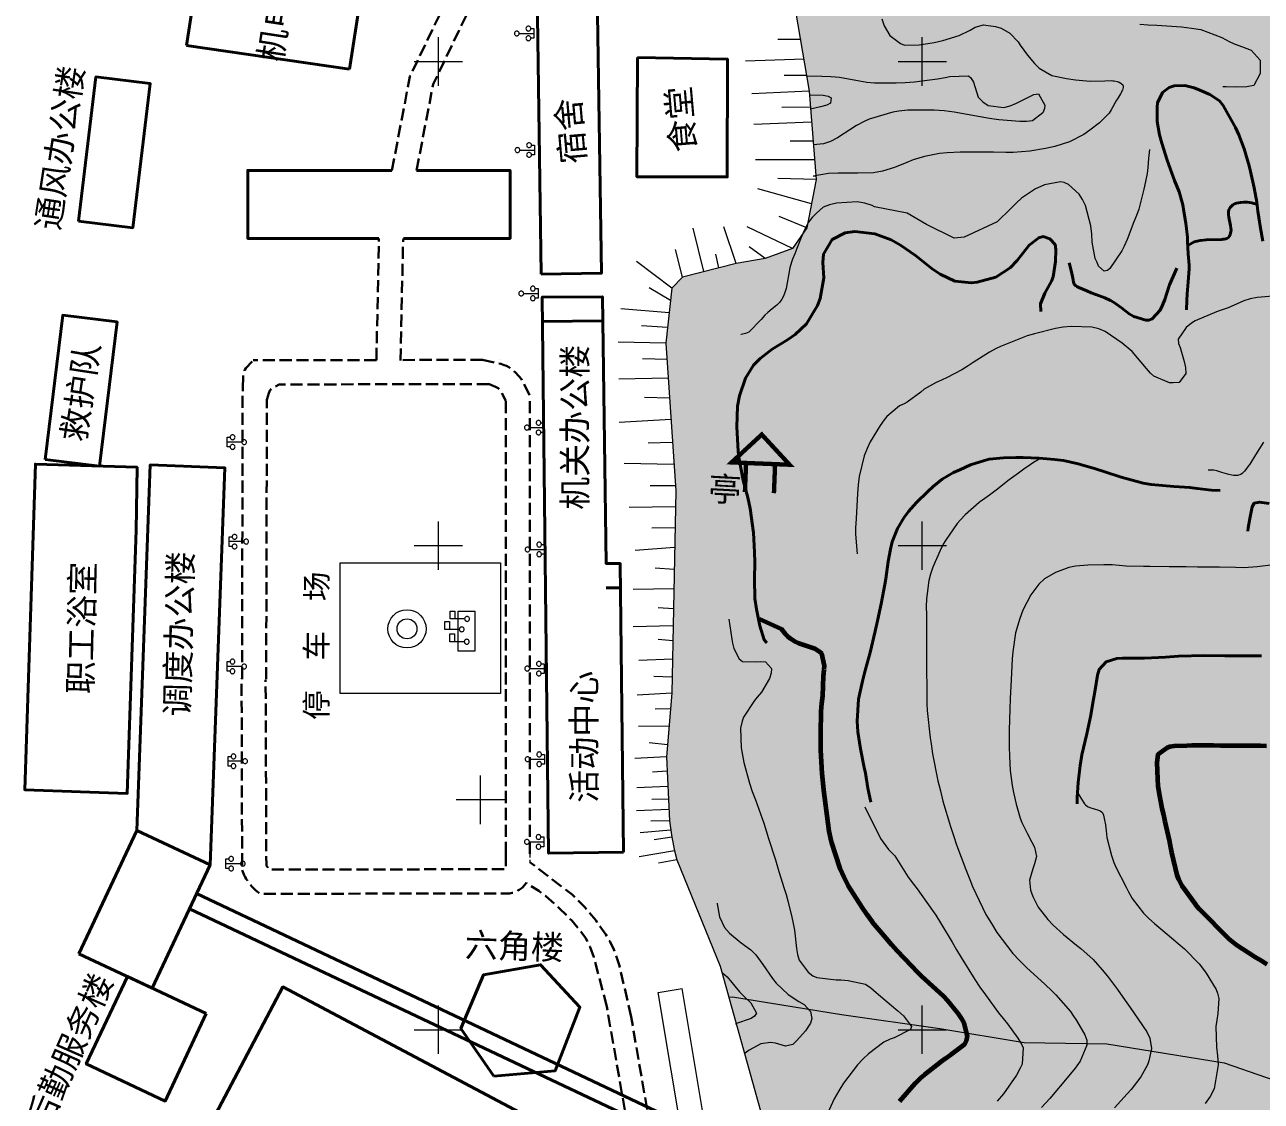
# Model space of a CAD drawing. Header units: inches. Extents: x 38461960 to 38462875, y 4135560 to 4136840.
# Drawn here: x 38462314.5 to 38462570.1, y 4136185.2 to 4136407.6 of the extents above; entities that cross this region are included whole.
import ezdxf
from ezdxf.enums import TextEntityAlignment as Align

# ---------------------------------------------------------------- set-up
doc = ezdxf.new("R2010")
doc.units = ezdxf.units.IN
doc.header["$MEASUREMENT"] = 0
doc.linetypes.add('内部道路', pattern=[0.002, 0.00075, -0.0005, 0.00075])
doc.linetypes.add('建筑中的公路', pattern=[0.006, 0.0025, -0.001, 0.0025])
doc.layers.get('0').update_dxf_attribs({"lineweight": 0})
for name, color, linetype, lineweight, true_color in [('DLDW', 11, 'Continuous', 0, 0xff7f7f), ('DLSS', 4, 'Continuous', 0, 0x00ffff), ('地面等高线', 3, 'Continuous', 0, 0x00ff00)]:
    doc.layers.add(name, color=color, linetype=linetype, lineweight=lineweight, true_color=true_color)
for name, color, linetype, lineweight in [('TK', 7, 'Continuous', 0), ('修改地物', 7, 'Continuous', 30), ('标注', 7, 'Continuous', 0), ('经纬网', 7, 'Continuous', 0)]:
    doc.layers.add(name, color=color, linetype=linetype, lineweight=lineweight)
doc.styles.add('仿宋', font='')
doc.styles.add('宋体', font='')
doc.styles.get('仿宋').set_extended_font_data('仿宋')
doc.styles.get('宋体').set_extended_font_data('宋体')

# ---------------------------------------------------------------- blocks, each defined once
blk = doc.blocks.new('gc097')
at = {"color": 11, "true_color": 0xff7f7f}
for points in [[(-0.5, 2.4), (-0.52, 2.53), (-0.57, 2.65), (-0.65, 2.75), (-0.75, 2.83), (-0.87, 2.88), (-1, 2.9), (-1.13, 2.88), (-1.25, 2.83), (-1.35, 2.75), (-1.43, 2.65), (-1.48, 2.53), (-1.5, 2.4), (-1.48, 2.27), (-1.43, 2.15), (-1.35, 2.05), (-1.25, 1.97), (-1.13, 1.92), (-1, 1.9), (-0.87, 1.92), (-0.75, 1.97), (-0.65, 2.05), (-0.57, 2.15), (-0.52, 2.27), (-0.5, 2.4)], [(-1, 2.9), (-1, 3.5)], [(-1, 3.5), (1, 3.5)], [(0, 0.5), (0, 3.5)], [(1.5, 2.4), (1.48, 2.53), (1.43, 2.65), (1.35, 2.75), (1.25, 2.83), (1.13, 2.88), (1, 2.9), (0.87, 2.88), (0.75, 2.83), (0.65, 2.75), (0.57, 2.65), (0.52, 2.53), (0.5, 2.4), (0.52, 2.27), (0.57, 2.15), (0.65, 2.05), (0.75, 1.97), (0.87, 1.92), (1, 1.9), (1.13, 1.92), (1.25, 1.97), (1.35, 2.05), (1.43, 2.15), (1.48, 2.27), (1.5, 2.4)], [(1, 3.5), (1, 2.9)], [(0.5, 0), (0.48, 0.13), (0.43, 0.25), (0.35, 0.35), (0.25, 0.43), (0.13, 0.48), (0, 0.5), (-0.13, 0.48), (-0.25, 0.43), (-0.35, 0.35), (-0.43, 0.25), (-0.48, 0.13), (-0.5, 0), (-0.48, -0.13), (-0.43, -0.25), (-0.35, -0.35), (-0.25, -0.43), (-0.13, -0.48), (0, -0.5), (0.13, -0.48), (0.25, -0.43), (0.35, -0.35), (0.43, -0.25), (0.48, -0.13), (0.5, 0)]]:
    blk.add_lwpolyline(points, dxfattribs=at)
blk = doc.blocks.new('gc098')
at = {"color": 11, "true_color": 0xff7f7f}
for points in [[(0, 0.5), (0, 3.5)], [(0, 3.5), (1.6, 3.5)], [(1.6, 3.5), (1.6, 2.5)], [(0.5, 0), (0.48, 0.13), (0.43, 0.25), (0.35, 0.35), (0.25, 0.43), (0.13, 0.48), (0, 0.5), (-0.13, 0.48), (-0.25, 0.43), (-0.35, 0.35), (-0.43, 0.25), (-0.48, 0.13), (-0.5, 0), (-0.48, -0.13), (-0.43, -0.25), (-0.35, -0.35), (-0.25, -0.43), (-0.13, -0.48), (0, -0.5), (0.13, -0.48), (0.25, -0.43), (0.35, -0.35), (0.43, -0.25), (0.48, -0.13), (0.5, 0)], [(1.6, 2.5), (0, 2.5)]]:
    blk.add_lwpolyline(points, dxfattribs=at)
blk = doc.blocks.new('亭')
at = {"color": 0, "const_width": 0.9}
for points in [[(0, 6), (-6, 0), (6, 0), (0, 6)], [(-3, 0), (-3, -6)], [(3, 0), (3, -6)]]:
    blk.add_lwpolyline(points, dxfattribs=at)

msp = doc.modelspace()

# ---------------------------------------------------------------- hatches: boundary and pattern name
at = {"lineweight": 120, "true_color": 0x00ff00}
h = msp.add_hatch(dxfattribs=at)
h.set_pattern_fill('巨砾', color=3, scale=8333.333333, style=0, pattern_type=2)
h.set_pattern_definition([(97.35238, (38462017.5, 4135612.5), (-150, 1150), [1.3024, -1561.5476]), (112.47943, (38462017.3333, 4135613.7917), (350, -850), [1.3077, -1567.9278]), (127.74681, (38462016.8333, 4135615), (850, -1100), [1.3068, -1958.92276]), (142.25319, (38462016.0333, 4135616.0333), (-1100, 850), [1.3068, -1958.92276]), (157.52057, (38462015, 4135616.8333), (-850, 350), [1.3077, -1567.9278]), (172.64762, (38462013.7917, 4135617.3333), (1150, -150), [1.3024, -1561.5476]), (187.35238, (38462012.5, 4135617.5), (-1150, -150), [1.3024, -1561.5476]), (202.47943, (38462011.2083, 4135617.3333), (850, 350), [1.3077, -1567.9278]), (217.74681, (38462010, 4135616.8333), (1100, 850), [1.3068, -1958.92276]), (232.25319, (38462008.9667, 4135616.0333), (-850, -1100), [1.3068, -1958.92276]), (247.52057, (38462008.1667, 4135615), (-350, -850), [1.3077, -1567.9278]), (262.64762, (38462007.6667, 4135613.7917), (150, 1150), [1.3024, -1561.5476]), (277.35238, (38462007.5, 4135612.5), (150, -1150), [1.3024, -1561.5476]), (292.47943, (38462007.6667, 4135611.2083), (-350, 850), [1.3077, -1567.9278]), (307.74681, (38462008.1667, 4135610), (-850, 1100), [1.3068, -1958.92276]), (322.25319, (38462008.9667, 4135608.9667), (1100, -850), [1.3068, -1958.92276]), (337.52057, (38462010, 4135608.1667), (850, -350), [1.3077, -1567.9278]), (352.64762, (38462011.2083, 4135607.6667), (-1150, 150), [1.3024, -1561.5476]), (7.35238, (38462012.5, 4135607.5), (1150, 150), [1.3024, -1561.5476]), (22.47943, (38462013.7917, 4135607.6667), (-850, -350), [1.3077, -1567.9278]), (37.74681, (38462015, 4135608.1667), (-1100, -850), [1.3068, -1958.92276]), (52.25319, (38462016.0333, 4135608.9667), (850, 1100), [1.3068, -1958.92276]), (67.52057, (38462016.8333, 4135610), (350, 850), [1.3077, -1567.9278]), (82.64762, (38462017.3333, 4135611.2083), (-150, -1150), [1.3024, -1561.5476]), (97.35238, (38461992.5, 4135587.5), (-150, 1150), [1.3024, -1561.5476]), (112.47943, (38461992.3333, 4135588.7917), (350, -850), [1.3077, -1567.9278]), (127.74681, (38461991.8333, 4135590), (850, -1100), [1.3068, -1958.92276]), (142.25319, (38461991.0333, 4135591.0333), (-1100, 850), [1.3068, -1958.92276]), (157.52057, (38461990, 4135591.8333), (-850, 350), [1.3077, -1567.9278]), (172.64762, (38461988.7917, 4135592.3333), (1150, -150), [1.3024, -1561.5476]), (187.35238, (38461987.5, 4135592.5), (-1150, -150), [1.3024, -1561.5476]), (202.47943, (38461986.2083, 4135592.3333), (850, 350), [1.3077, -1567.9278]), (217.74681, (38461985, 4135591.8333), (1100, 850), [1.3068, -1958.92276]), (232.25319, (38461983.9667, 4135591.0333), (-850, -1100), [1.3068, -1958.92276]), (247.52057, (38461983.1667, 4135590), (-350, -850), [1.3077, -1567.9278]), (262.64762, (38461982.6667, 4135588.7917), (150, 1150), [1.3024, -1561.5476]), (277.35238, (38461982.5, 4135587.5), (150, -1150), [1.3024, -1561.5476]), (292.47943, (38461982.6667, 4135586.2083), (-350, 850), [1.3077, -1567.9278]), (307.74681, (38461983.1667, 4135585), (-850, 1100), [1.3068, -1958.92276]), (322.25319, (38461983.9667, 4135583.9667), (1100, -850), [1.3068, -1958.92276]), (337.52057, (38461985, 4135583.1667), (850, -350), [1.3077, -1567.9278]), (352.64762, (38461986.2083, 4135582.6667), (-1150, 150), [1.3024, -1561.5476]), (7.35238, (38461987.5, 4135582.5), (1150, 150), [1.3024, -1561.5476]), (22.47943, (38461988.7917, 4135582.6667), (-850, -350), [1.3077, -1567.9278]), (37.74681, (38461990, 4135583.1667), (-1100, -850), [1.3068, -1958.92276]), (52.25319, (38461991.0333, 4135583.9667), (850, 1100), [1.3068, -1958.92276]), (67.52057, (38461991.8333, 4135585), (350, 850), [1.3077, -1567.9278]), (82.64762, (38461992.3333, 4135586.2083), (-150, -1150), [1.3024, -1561.5476])])
h.paths.add_polyline_path([(38462660, 4135600), (38462660, 4135675), (38462800, 4135675), (38462800, 4136800), (38462000, 4136800), (38462000, 4135600)], flags=17)
h.paths.add_polyline_path([(38462396.93, 4136644.89), (38462451.42, 4136622.46), (38462487.74, 4136600.87), (38462505.33, 4136589.81), (38462503.48, 4136560.97), (38462492.45, 4136536.45), (38462489.06, 4136523.08), (38462478.39, 4136495.53), (38462468.47, 4136462.35), (38462468.2, 4136443.1), (38462476.65, 4136393.87), (38462478.05, 4136375.59), (38462476.15, 4136365.62), (38462473.19, 4136361.37), (38462467.55, 4136359.33), (38462461.56, 4136358.29), (38462450.42, 4136355.44), (38462448.26, 4136353.21), (38462447, 4136341.8), (38462449.04, 4136311.33), (38462448.21, 4136269.54), (38462447.17, 4136256.39), (38462447.75, 4136243.19), (38462448.23, 4136239.77), (38462448.78, 4136236.96), (38462449.26, 4136235.12), (38462458.24, 4136213.14), (38462472.79, 4136161.02), (38462480.46, 4136112.33), (38462477.29, 4135986.92), (38462472.12, 4135891.12), (38462475.29, 4135864.27), (38462478.87, 4135842.7), (38462473.98, 4135822.18), (38462401.35, 4135733.71), (38462325.15, 4135660.69), (38462251.07, 4135600.02), (38462101.17, 4135603.82), (38462175.51, 4135691.05), (38462233.46, 4135765.13), (38462243.78, 4135793.44), (38462248.27, 4135805.88), (38462259.92, 4135837.63), (38462296.44, 4135908.69), (38462304.1, 4135930.5), (38462264.94, 4135961.98), (38462265.47, 4136026.01), (38462271.71, 4136058.7), (38462279.64, 4136078.81), (38462310.86, 4136106.33), (38462297.49, 4136133.43), (38462238.64, 4136182.82), (38462195.33, 4136180.71), (38462177.89, 4136193.49), (38462167.97, 4136218.63), (38462184.49, 4136241.46), (38462199.06, 4136246.01), (38462221.42, 4136258.45), (38462242.06, 4136288.87), (38462219.3, 4136310.84), (38462202.63, 4136311.63), (38462180.14, 4136325.12), (38462175.38, 4136354.76), (38462180.14, 4136398.68), (38462188.75, 4136421.38), (38462204.47, 4136444.93), (38462208.06, 4136473.11), (38462197.85, 4136513.99), (38462193.09, 4136530.92), (38462193.9, 4136584.41), (38462197.08, 4136626.22), (38462223.54, 4136719.35), (38462246.29, 4136716.18), (38462287.94, 4136693.24), (38462313.34, 4136680.54), (38462352.5, 4136663.87), (38462375.49, 4136651.58)], flags=0)

# ---------------------------------------------------------------- linework, layer by layer
at = {"color": 1, "true_color": 0xff0000}
for p, q in [((38462474.86, 4136404.54), (38462470.12, 4136404.54)), ((38462475.59, 4136400.5), (38462463.44, 4136400.05)), ((38462476.17, 4136397.08), (38462471.43, 4136397.08)), ((38462476.65, 4136393.87), (38462464.77, 4136393.32)), ((38462476.9, 4136390.57), (38462470.96, 4136390.47)), ((38462477.14, 4136387.48), (38462465.17, 4136386.97)), ((38462477.44, 4136383.53), (38462472.69, 4136383.53)), ((38462477.73, 4136379.68), (38462465.51, 4136379.67)), ((38462478.05, 4136375.59), (38462470.13, 4136375.86)), ((38462477.1, 4136370.6), (38462466.04, 4136373.68)), ((38462476.15, 4136365.62), (38462470.46, 4136367.99)), ((38462454.88, 4136356.59), (38462452.63, 4136365.54)), ((38462461.56, 4136358.29), (38462459.01, 4136365.87)), ((38462473.19, 4136361.37), (38462463.78, 4136365.87)), ((38462467.55, 4136359.33), (38462464.24, 4136361.7)), ((38462450.42, 4136355.44), (38462449.03, 4136361.17)), ((38462457.98, 4136357.38), (38462457.37, 4136360.2)), ((38462448.26, 4136353.21), (38462440.96, 4136358.66)), ((38462447.97, 4136350.61), (38462443.57, 4136353.22)), ((38462447.7, 4136348.11), (38462437.68, 4136348.93)), ((38462447.36, 4136345.03), (38462441.97, 4136345.38)), ((38462447, 4136341.8), (38462437.12, 4136341.99)), ((38462447.27, 4136338.41), (38462442.15, 4136338.55)), ((38462447.49, 4136334.57), (38462437.31, 4136334.4)), ((38462447.76, 4136330.46), (38462442.62, 4136330.58)), ((38462448.06, 4136326.06), (38462437.37, 4136325.46)), ((38462448.38, 4136321.28), (38462443.38, 4136321.16)), ((38462448.68, 4136316.77), (38462438.36, 4136316.99)), ((38462448.98, 4136312.33), (38462443.77, 4136312.36)), ((38462448.98, 4136308.02), (38462439.41, 4136307.85)), ((38462448.89, 4136303.71), (38462444.09, 4136303.62)), ((38462448.81, 4136299.64), (38462440.7, 4136298.99)), ((38462448.72, 4136295.08), (38462444.83, 4136295.33)), ((38462448.64, 4136291.07), (38462440.23, 4136290.92)), ((38462448.56, 4136286.92), (38462445.43, 4136287.12)), ((38462448.48, 4136283.41), (38462440.28, 4136283.25)), ((38462448.45, 4136280.37), (38462445.45, 4136280.61)), ((38462448.35, 4136276.57), (38462441.41, 4136276.28)), ((38462448.27, 4136272.81), (38462444.5, 4136272.97)), ((38462448.21, 4136269.54), (38462441.07, 4136269.09)), ((38462447.95, 4136266.3), (38462444.81, 4136266.2)), ((38462447.67, 4136262.69), (38462441.38, 4136262.61)), ((38462447.36, 4136258.89), (38462443.58, 4136259.27)), ((38462447.17, 4136256.39), (38462440.63, 4136256)), ((38462447.3, 4136253.43), (38462444.26, 4136253.23)), ((38462447.44, 4136250.23), (38462440.99, 4136249.95)), ((38462447.55, 4136247.61), (38462444.11, 4136247.54)), ((38462447.64, 4136245.51), (38462440.96, 4136245.2)), ((38462447.75, 4136243.19), (38462443.93, 4136243.1)), ((38462448, 4136241.2), (38462441.68, 4136240.65)), ((38462448.23, 4136239.77), (38462444.59, 4136239.2)), ((38462448.78, 4136236.96), (38462441.49, 4136235.69)), ((38462449.26, 4136235.12), (38462445.52, 4136234.44))]:
    msp.add_line(p, q, dxfattribs=at)
at = {"color": 7, "linetype": '建筑中的公路', "lineweight": 30, "ltscale": 1000}
for p, q in [((38462418.92, 4136236.33, 1320.41), (38462418.92, 4136330.83, 113.87)), ((38462413.92, 4136236.33, 1320.41), (38462413.92, 4136329.92, 125.5))]:
    msp.add_line(p, q, dxfattribs=at)
at = {"color": 3, "linetype": 'Continuous', "true_color": 0x00ff00}
msp.add_line((38462445.45, 4136207.71), (38462450.38, 4136208.53), dxfattribs=at)
at = {"color": 7, "linetype": '建筑中的公路', "lineweight": 30, "ltscale": 1000, "flags": 128}
for points in [[(38462395.49, 4136377.49), (38462398.91, 4136395.32), (38462419.3, 4136437.66), (38462432.75, 4136467.8), (38462442.37, 4136509.47), (38462456.46, 4136562.72), (38462482.29, 4136607.15), (38462533.97, 4136661.99), (38462566.73, 4136706.76), (38462568.31, 4136725.14), (38462522.46, 4136800)], [(38462390.4, 4136377.49), (38462394.12, 4136396.9), (38462414.76, 4136439.77), (38462427.99, 4136469.4), (38462432.75, 4136490.04)], [(38462387.18, 4136338.33), (38462387.71, 4136363.47)], [(38462392.18, 4136338.22), (38462392.7, 4136362.94), (38462392.8, 4136363.47)], [(38462359.55, 4136332.66), (38462359.62, 4136334.81), (38462359.7, 4136335.43), (38462359.76, 4136335.73), (38462359.82, 4136335.92), (38462359.86, 4136336.02), (38462359.93, 4136336.17), (38462360.02, 4136336.33), (38462360.23, 4136336.62), (38462361.69, 4136338.28)], [(38462409.1, 4136338.37), (38462412.87, 4136337.54), (38462413.62, 4136337.3), (38462414.06, 4136337.11), (38462414.53, 4136336.84), (38462415.21, 4136336.36), (38462415.84, 4136335.82), (38462416.62, 4136335.02), (38462417.14, 4136334.36), (38462417.3, 4136334.14), (38462417.75, 4136333.33), (38462418.92, 4136330.83)], [(38462410.32, 4136333.41), (38462411.81, 4136332.81), (38462412.06, 4136332.68), (38462412.24, 4136332.57), (38462412.35, 4136332.49), (38462412.41, 4136332.45), (38462412.47, 4136332.39), (38462412.59, 4136332.26), (38462412.76, 4136332.05), (38462413.05, 4136331.59), (38462413.92, 4136329.92)], [(38462359.41, 4136272.43), (38462359.55, 4136332.66)], [(38462364.55, 4136330.08), (38462364.96, 4136331.51), (38462365.09, 4136331.85), (38462365.18, 4136332.04), (38462365.25, 4136332.16), (38462365.29, 4136332.21), (38462365.34, 4136332.27), (38462365.38, 4136332.31), (38462365.46, 4136332.39), (38462365.61, 4136332.5), (38462365.92, 4136332.7), (38462367.06, 4136333.29)], [(38462364.41, 4136272.42), (38462364.55, 4136330.08)], [(38462439.84, 4136202.65), (38462437.42, 4136213.21), (38462436.6, 4136215.78), (38462436.27, 4136216.6), (38462435.48, 4136218.18), (38462434.57, 4136219.7), (38462432.52, 4136222.62), (38462430.21, 4136225.37), (38462427.67, 4136227.92), (38462418.93, 4136234.61)], [(38462434.79, 4136204.8), (38462432.11, 4136215.02), (38462431.37, 4136217.06), (38462430.82, 4136218.23), (38462430.37, 4136218.99), (38462429.34, 4136220.46), (38462427.59, 4136222.55), (38462424.99, 4136225.15), (38462422.2, 4136227.57), (38462420.73, 4136228.68), (38462418.17, 4136230.35)], [(38462201.33, 4135602.84), (38462335.37, 4135739.18), (38462360.32, 4135765.69), (38462383.34, 4135796.38), (38462402.04, 4135831.26), (38462412.36, 4135858.89), (38462440.45, 4135952.48), (38462449.78, 4136049.56), (38462448.75, 4136125.29), (38462434.79, 4136204.8)], [(38462417.51, 4135856.83), (38462446.36, 4135948.75), (38462455.52, 4136045.22), (38462453.67, 4136122.55), (38462439.84, 4136202.65)]]:
    msp.add_lwpolyline(points, dxfattribs=at)
at = {"color": 1, "true_color": 0xff0000, "flags": 128}
for points in [[(38462468.2, 4136443.1), (38462476.65, 4136393.87), (38462478.05, 4136375.59), (38462476.15, 4136365.62), (38462473.19, 4136361.37), (38462467.55, 4136359.33), (38462461.56, 4136358.29), (38462450.42, 4136355.44), (38462448.26, 4136353.21), (38462447, 4136341.8), (38462449.04, 4136311.33), (38462448.21, 4136269.54), (38462447.17, 4136256.39), (38462447.75, 4136243.19), (38462448.23, 4136239.77), (38462448.78, 4136236.96), (38462449.26, 4136235.12), (38462449.26, 4136235.12), (38462458.24, 4136213.14), (38462472.79, 4136161.02)], [(38462379.72, 4136296.48), (38462412.8, 4136296.48), (38462412.8, 4136269.49), (38462379.72, 4136269.49), (38462379.72, 4136296.48)], [(38462404.1, 4136278.23), (38462404.1, 4136286.43), (38462407.54, 4136286.43), (38462407.54, 4136278.23), (38462404.1, 4136278.23)]]:
    msp.add_lwpolyline(points, dxfattribs=at)
at = {"color": 7, "linetype": '建筑中的公路', "lineweight": 30, "ltscale": 1000, "elevation": 1320.41, "flags": 128}
for points in [[(38462387.18, 4136338.33), (38462361.69, 4136338.28), (38462361.69, 4136338.28)], [(38462409.12, 4136338.36), (38462392.18, 4136338.34)], [(38462410.42, 4136333.37), (38462367.05, 4136333.29)]]:
    msp.add_lwpolyline(points, dxfattribs=at)
at = {"color": 7, "linetype": '建筑中的公路', "lineweight": 30, "ltscale": 1000, "flags": 128}
for points in [[(38462418.17, 4136230.35, -0.220767), (38462414.69, 4136228.17), (38462363.21, 4136228.08, -0.165503), (38462359.44, 4136233.01), (38462359.32, 4136272.57)], [(38462413.92, 4136236.28), (38462413.95, 4136233.17), (38462365.04, 4136233.09, -0.058682), (38462364.44, 4136233.99), (38462364.29, 4136272.31)]]:
    msp.add_lwpolyline(points, format="xyb", dxfattribs=at)
at = {"color": 3, "linetype": 'Continuous', "true_color": 0x00ff00, "flags": 128}
for points in [[(38462426, 4135858.84), (38462454.99, 4135951.23), (38462465.53, 4136049.53), (38462463.96, 4136127.14), (38462450.38, 4136208.53)], [(38462421.22, 4135860.34), (38462450.08, 4135952.25), (38462460.53, 4136049.75), (38462458.97, 4136126.68), (38462445.45, 4136207.71)]]:
    msp.add_lwpolyline(points, dxfattribs=at)
at = {"color": 1, "true_color": 0xff0000}
for radius in [3.95, 2.06]:
    msp.add_circle((38462393.51, 4136282.81), radius, dxfattribs=at)
at = {"layer": 'DLSS', "linetype": '内部道路', "lineweight": 15, "ltscale": 1000, "elevation": 1320.41, "flags": 128}
for points in [[(38462412.68, 4136338.37), (38462412.68, 4136338.37)], [(38462418.92, 4136236.33), (38462418.92, 4136236.33), (38462418.93, 4136234.61)]]:
    msp.add_lwpolyline(points, dxfattribs=at)
at = {"layer": 'TK', "linetype": 'Continuous'}
for p, q in [((38462408.67, 4136242.5), (38462408.67, 4136252.5)), ((38462413.67, 4136247.5), (38462403.67, 4136247.5))]:
    msp.add_line(p, q, dxfattribs=at)
at = {"layer": '修改地物', "color": 6, "lineweight": 40, "true_color": 0xff00ff}
for p, q in [((38462337.65, 4136241.14), (38462325.72, 4136215.72)), ((38462352.8, 4136234.04), (38462340.86, 4136208.62)), ((38462340.86, 4136208.62), (38462325.72, 4136215.72))]:
    msp.add_line(p, q, dxfattribs=at)
at = {"layer": '修改地物', "color": 6, "lineweight": 40, "true_color": 0xff00ff, "flags": 128}
for points in [[(38462347.96, 4136403.27), (38462354.49, 4136445.57)], [(38462381.6, 4136398.39), (38462388.14, 4136440.69)], [(38462421.24, 4136356.09), (38462433.7, 4136356.27), (38462432.84, 4136414.33), (38462420.38, 4136414.15), (38462421.24, 4136356.09)], [(38462381.6, 4136398.39), (38462347.96, 4136403.27)], [(38462441.13, 4136400.81), (38462441.02, 4136376.2), (38462459.7, 4136376.17), (38462459.72, 4136400.5), (38462441.13, 4136400.81)], [(38462387.71, 4136363.47), (38462360.59, 4136363.47), (38462360.59, 4136377.49), (38462390.4, 4136377.49)], [(38462395.49, 4136377.49), (38462414.82, 4136377.49), (38462414.82, 4136363.47), (38462392.8, 4136363.47)], [(38462441.02, 4136376.2), (38462459.7, 4136376.17)], [(38462438.28, 4136236.72), (38462437.57, 4136296.3), (38462434.65, 4136296.34), (38462433.9, 4136351.42), (38462421.46, 4136351.35), (38462422.78, 4136236.45), (38462438.28, 4136236.72)], [(38462433.9, 4136346.4), (38462421.46, 4136346.32)], [(38462337.51, 4136303.19), (38462337.72, 4136316.19), (38462316.73, 4136316.86), (38462314.52, 4136249.59), (38462335.69, 4136248.83), (38462337.51, 4136303.19)], [(38462352.8, 4136234.04), (38462355.88, 4136316.06), (38462340.43, 4136316.68), (38462337.65, 4136241.14), (38462352.8, 4136234.04)], [(38462437.57, 4136291.27), (38462434.65, 4136291.31)], [(38462350.03, 4136228.14), (38462452.74, 4136179.56)], [(38462348.55, 4136225), (38462451.25, 4136176.42)], [(38462411.46, 4136190.4), (38462404.66, 4136200.28), (38462409.29, 4136211.34), (38462421.11, 4136213.44), (38462429.26, 4136204.64), (38462424.11, 4136191.54), (38462411.46, 4136190.4)], [(38462352.01, 4136203.39), (38462335.72, 4136211.04), (38462327.22, 4136192.94), (38462343.51, 4136185.29), (38462352.01, 4136203.39)], [(38462437.38, 4136172.03), (38462367.85, 4136208.85), (38462348.53, 4136172.34), (38462418.65, 4136135.83), (38462437.38, 4136172.03)]]:
    msp.add_lwpolyline(points, dxfattribs=at)
at = {"layer": '修改地物', "color": 6, "linetype": 'Continuous', "lineweight": 40, "true_color": 0xff00ff, "flags": 128}
for points in [[(38462325.62, 4136367.02), (38462336.83, 4136365.66), (38462340.44, 4136395.44), (38462329.23, 4136396.8), (38462325.62, 4136367.02)], [(38462318.75, 4136317.8), (38462329.96, 4136316.44), (38462333.58, 4136346.22), (38462322.36, 4136347.58), (38462318.75, 4136317.8)]]:
    msp.add_lwpolyline(points, dxfattribs=at)
at = {"layer": '地面等高线', "color": 55, "lineweight": 18, "true_color": 0xa59152, "flags": 128}
for points in [[(38462491.67, 4136408.81), (38462492.1, 4136407.39), (38462493.32, 4136405.36), (38462495.47, 4136403.73), (38462496.35, 4136403.4), (38462499.39, 4136403.42), (38462502.43, 4136403.93), (38462504.26, 4136404.33), (38462507.64, 4136405.37), (38462509.87, 4136406.45), (38462510.91, 4136407.09), (38462512.67, 4136407.56), (38462515.17, 4136407.25), (38462516.32, 4136406.91), (38462518.07, 4136405.86), (38462519.83, 4136404.07), (38462520.26, 4136403.39), (38462521.78, 4136401.33), (38462523.2, 4136399.6), (38462524.14, 4136398.62), (38462526.81, 4136397.1), (38462529.81, 4136396.45), (38462531.7, 4136396.18), (38462534.67, 4136395.9), (38462537.75, 4136396), (38462539.1, 4136396.07), (38462539.39, 4136396.03), (38462539.69, 4136396), (38462540.27, 4136395.87), (38462540.71, 4136395.7), (38462541.01, 4136395.54), (38462541.2, 4136395.4), (38462541.42, 4136395.15), (38462541.52, 4136394.87), (38462541.52, 4136394.59), (38462541.39, 4136394.1), (38462540.99, 4136393.34), (38462540.54, 4136392.61), (38462540.35, 4136392.3), (38462540.17, 4136391.98), (38462539.05, 4136389.99), (38462538.61, 4136389.31), (38462536.62, 4136387.36), (38462534.62, 4136385.81), (38462533.37, 4136384.93), (38462530.43, 4136383.41), (38462527.42, 4136382.44), (38462525.46, 4136382), (38462522.26, 4136381.5), (38462518.81, 4136381.17), (38462517.26, 4136381.17), (38462514.72, 4136381.24), (38462511.89, 4136381.28), (38462510.91, 4136381.28), (38462507.83, 4136381.26), (38462505.13, 4136381.12), (38462503.54, 4136380.96), (38462500.44, 4136380.39), (38462498.1, 4136379.65), (38462496.79, 4136379.11), (38462494.25, 4136378.1), (38462491.75, 4136377.36), (38462489.93, 4136377.03), (38462486.68, 4136376.93), (38462482.63, 4136376.94), (38462480.61, 4136376.87), (38462477.46, 4136376.31), (38462477.98, 4136376.4)], [(38462544.99, 4136407.72), (38462546.72, 4136407.58), (38462548.5, 4136407.51), (38462553.6, 4136407.16), (38462555.63, 4136406.89), (38462557.55, 4136406.58), (38462561.91, 4136404.96), (38462563.43, 4136404.14), (38462564.47, 4136403.64), (38462566.22, 4136402.99), (38462567.96, 4136402.34), (38462568.01, 4136402.32), (38462569.84, 4136400.29), (38462569.84, 4136397.5), (38462568.53, 4136395.02), (38462567.08, 4136394.74), (38462564.8, 4136394.68), (38462562.83, 4136394.79), (38462562.13, 4136394.76)], [(38462476.11, 4136397.01), (38462479.23, 4136396.97), (38462481.13, 4136396.93), (38462482.92, 4136396.79), (38462487, 4136395.97), (38462488.52, 4136395.74), (38462490.11, 4136395.56), (38462494.6, 4136395.59), (38462496.49, 4136395.66), (38462498.42, 4136395.79), (38462503.18, 4136396.39), (38462504.73, 4136396.72), (38462505.71, 4136396.92), (38462509.53, 4136397.05), (38462510.07, 4136396.65), (38462510.57, 4136395.73), (38462511.58, 4136392.63), (38462512.49, 4136391.68), (38462513.64, 4136390.9), (38462516.85, 4136390.46), (38462518.16, 4136390.82), (38462519.45, 4136391.4), (38462523.03, 4136393.15), (38462524.05, 4136393.31), (38462525.33, 4136390.98), (38462525.26, 4136390.27), (38462524.92, 4136389.36), (38462522.79, 4136387.74), (38462521.57, 4136387.58), (38462520.19, 4136387.58), (38462515.8, 4136387.96), (38462513.87, 4136388.2), (38462511.98, 4136388.54), (38462506.58, 4136389.56), (38462504.52, 4136389.83), (38462502.46, 4136389.97), (38462497.02, 4136389.95), (38462495.13, 4136389.71), (38462493.91, 4136389.55), (38462489.05, 4136388.1), (38462487.97, 4136387.6), (38462486.41, 4136386.75), (38462482.46, 4136384.26), (38462481.04, 4136383.45), (38462479.62, 4136382.98), (38462477.5, 4136382.77)], [(38462476.71, 4136393.09), (38462479.55, 4136393.01), (38462480.56, 4136392.81), (38462481.17, 4136392.47), (38462481.07, 4136391.42), (38462480.29, 4136390.99), (38462479, 4136390.62), (38462476.93, 4136390.17)], [(38462546.97, 4136381.82), (38462546.75, 4136379.96), (38462546.62, 4136378.09), (38462546.46, 4136376.85), (38462546.16, 4136375.23), (38462545.82, 4136373.61), (38462544.73, 4136369.52), (38462544.25, 4136368.21), (38462543.75, 4136366.89), (38462542.35, 4136363.24), (38462541.75, 4136361.83), (38462541.27, 4136360.91), (38462538.8, 4136357.24), (38462538.29, 4136356.83), (38462537.62, 4136356.7), (38462536.44, 4136357.75), (38462536.17, 4136358.46), (38462535.76, 4136359.3), (38462535.09, 4136362.68), (38462535.03, 4136364.3), (38462534.86, 4136366.06), (38462533.75, 4136370.25), (38462533.15, 4136371.5), (38462532.44, 4136372.58), (38462530.25, 4136374.58), (38462529.3, 4136374.98), (38462528.59, 4136375.15), (38462525.25, 4136374.55), (38462524.51, 4136374.21), (38462523.43, 4136373.68), (38462520.48, 4136371.76), (38462519.4, 4136370.71), (38462518.32, 4136369.6), (38462515.48, 4136366.89)], [(38462515.48, 4136366.89), (38462508.67, 4136363.7), (38462506.61, 4136363.49), (38462500.85, 4136366.31), (38462496.87, 4136368.64), (38462490.1, 4136370), (38462489.68, 4136370.28), (38462488.16, 4136370.76), (38462486.54, 4136371), (38462482.28, 4136370.7), (38462480.8, 4136370.4), (38462479.55, 4136369.9), (38462478.83, 4136369.27), (38462478.12, 4136368.65), (38462477.63, 4136368.2), (38462477.22, 4136367.74), (38462476.52, 4136366.81), (38462476, 4136365.93), (38462475.58, 4136365.12), (38462474.94, 4136363.65), (38462474.08, 4136361.37), (38462473.65, 4136360.24), (38462473.19, 4136359.14), (38462472.95, 4136358.55), (38462472.62, 4136357.39), (38462471.84, 4136353.11), (38462471.55, 4136352.11), (38462471.27, 4136351.41), (38462471.01, 4136350.92), (38462470.53, 4136350.24), (38462470.25, 4136349.93), (38462469.93, 4136349.65), (38462469, 4136348.91), (38462468.06, 4136348.16), (38462467.49, 4136347.62), (38462466.74, 4136346.68), (38462464.14, 4136344.08), (38462463.5, 4136343.78), (38462462.59, 4136343.61), (38462462.49, 4136343.67)], [(38462573.27, 4136351.61), (38462569.2, 4136351.28), (38462567.78, 4136350.96), (38462566.47, 4136350.57), (38462563.19, 4136349.1), (38462561.81, 4136348.6), (38462560.79, 4136348.28), (38462556.42, 4136346.46), (38462555.66, 4136345.92), (38462554.56, 4136345.05), (38462552.91, 4136342.63), (38462552.98, 4136341.76), (38462553.27, 4136340.89), (38462554.16, 4136338.05), (38462554.4, 4136336.81), (38462554.47, 4136335.58), (38462553.07, 4136333.7), (38462551.88, 4136333.6), (38462551.08, 4136333.64), (38462547.86, 4136335), (38462547.2, 4136335.59), (38462546.34, 4136336.61), (38462543.35, 4136340.12), (38462542.56, 4136340.78), (38462541.29, 4136341.84), (38462537.82, 4136344.26), (38462536.48, 4136344.81), (38462535.07, 4136345.14), (38462530.82, 4136345.28), (38462529.15, 4136345.15), (38462527.51, 4136344.87), (38462523.22, 4136343.77), (38462521.66, 4136343.31), (38462520.68, 4136342.91), (38462516.2, 4136341.16), (38462515.25, 4136340.7), (38462513.9, 4136339.98), (38462510.51, 4136337.82), (38462509.31, 4136337.03), (38462508.18, 4136336.31), (38462505.12, 4136334.7), (38462503.95, 4136334.2), (38462502.86, 4136333.7), (38462500.38, 4136332.33), (38462499.69, 4136331.72), (38462496.85, 4136329.63), (38462496.26, 4136329.31), (38462495.31, 4136328.84), (38462492.65, 4136326.65), (38462492.14, 4136325.96), (38462491.3, 4136324.8), (38462489.24, 4136321.44), (38462488.58, 4136320.03), (38462488.02, 4136318.54), (38462486.98, 4136314.27), (38462486.75, 4136312.53), (38462486.59, 4136310.78), (38462486.34, 4136305.63), (38462486.22, 4136303.63), (38462486.21, 4136302.36), (38462486.56, 4136298.31)], [(38462570.51, 4136321.34), (38462569.67, 4136320.04), (38462568.84, 4136318.73), (38462567.69, 4136316.86), (38462567.39, 4136316.4), (38462566.9, 4136315.73), (38462566.62, 4136315.4), (38462566.32, 4136315.08), (38462566.09, 4136314.87), (38462565.85, 4136314.72), (38462565.62, 4136314.61), (38462565.39, 4136314.54), (38462565.16, 4136314.5), (38462564.72, 4136314.47), (38462564.33, 4136314.49), (38462563.97, 4136314.54), (38462563.33, 4136314.68), (38462562.39, 4136314.96), (38462561.94, 4136315.1), (38462561.5, 4136315.24), (38462560.87, 4136315.42), (38462560.24, 4136315.6), (38462559.1, 4136315.61)], [(38462524.33, 4136317.93), (38462523.83, 4136317.64), (38462523.02, 4136317.14), (38462522.29, 4136316.67), (38462520.97, 4136315.78), (38462519.86, 4136314.99), (38462517.99, 4136313.59), (38462515.25, 4136311.49), (38462513.87, 4136310.45), (38462512.43, 4136309.41), (38462512.1, 4136309.18), (38462511.76, 4136308.94), (38462508.87, 4136306.38), (38462507.89, 4136305.3), (38462507.23, 4136304.58), (38462504.77, 4136301.07), (38462504.3, 4136300.28), (38462503.71, 4136299.01), (38462502.2, 4136295.53), (38462501.71, 4136294.12), (38462501.38, 4136292.82), (38462500.85, 4136289.04), (38462500.84, 4136287.45), (38462500.86, 4136285.74), (38462500.86, 4136280.29), (38462500.85, 4136277.97), (38462500.87, 4136275.61), (38462500.94, 4136269.4), (38462500.96, 4136267.3), (38462501.02, 4136265.95), (38462501.64, 4136260.32), (38462501.81, 4136259.05), (38462502.13, 4136256.98), (38462503.22, 4136251.45), (38462503.75, 4136249.34)], [(38462572.57, 4136296.06), (38462569.19, 4136295.61), (38462566.43, 4136295.44), (38462564.73, 4136295.49), (38462561.46, 4136295.55), (38462556.89, 4136295.58), (38462554.56, 4136295.59), (38462551, 4136295.61), (38462547.01, 4136295.68), (38462545.74, 4136295.69), (38462542.11, 4136295.78), (38462539.24, 4136296.02), (38462537.54, 4136296.06), (38462534.23, 4136295.94), (38462531.69, 4136295.74), (38462530.27, 4136295.49), (38462527.51, 4136294.46), (38462525.28, 4136293.13), (38462524.11, 4136292.05), (38462522.47, 4136289.81), (38462520.81, 4136286.66), (38462520.18, 4136284.96), (38462519.26, 4136281.99), (38462518.69, 4136278.03), (38462518.61, 4136276.65), (38462518.39, 4136272.3), (38462518.15, 4136268.45), (38462518.1, 4136266.2), (38462517.96, 4136261.88), (38462517.98, 4136258.47), (38462518.04, 4136256.51), (38462518.16, 4136253.56), (38462518.55, 4136250.48), (38462518.83, 4136248.99), (38462519.39, 4136246.59), (38462520.24, 4136243.71), (38462520.6, 4136242.84), (38462521.75, 4136240.47), (38462522.68, 4136238.72), (38462523.18, 4136237.74), (38462523.61, 4136235.81), (38462523.23, 4136234.25), (38462522.83, 4136233.24), (38462522.16, 4136230.92), (38462522.4, 4136228.81), (38462522.83, 4136227.5), (38462523.94, 4136225.32), (38462525.92, 4136222.8), (38462527.07, 4136221.59), (38462529.2, 4136219.69), (38462531.91, 4136217.5), (38462532.78, 4136216.76), (38462535.3, 4136214.5), (38462537.21, 4136212.41), (38462538.3, 4136211.06), (38462540.35, 4136208.33), (38462541.97, 4136206.03), (38462542.94, 4136204.61), (38462544.59, 4136202.2), (38462546.43, 4136199.58), (38462547.04, 4136198.3), (38462547.35, 4136196.16), (38462546.86, 4136193.58), (38462546.56, 4136192.75), (38462545.2, 4136190.29), (38462543.15, 4136187.69), (38462542.35, 4136186.79), (38462539.75, 4136183.9)], [(38462460.04, 4136284.79), (38462460.66, 4136280.66), (38462460.8, 4136279.85), (38462461.06, 4136278.77), (38462462.14, 4136276.61), (38462462.88, 4136276.07), (38462465.62, 4136276.03), (38462466.63, 4136276.09), (38462467.58, 4136275.99), (38462468.86, 4136274.6), (38462468.79, 4136273.66), (38462468.45, 4136272.58), (38462466.76, 4136269.71), (38462465.88, 4136268.7), (38462465.3, 4136267.99), (38462463.07, 4136264.58), (38462462.76, 4136263.74), (38462462.46, 4136262.32), (38462462.55, 4136258.23), (38462462.85, 4136256.71), (38462463.15, 4136255.19), (38462464.3, 4136250.97), (38462464.87, 4136249.25), (38462465.51, 4136247.52), (38462467.25, 4136242.66), (38462467.79, 4136240.9), (38462468.16, 4136239.75), (38462469.64, 4136235.09), (38462469.94, 4136234.14), (38462470.38, 4136232.72), (38462471.49, 4136229.17), (38462471.89, 4136227.92), (38462472.23, 4136226.64), (38462473.07, 4136223.26), (38462473.33, 4136221.94), (38462473.57, 4136220.56), (38462474.04, 4136216.81), (38462474.24, 4136215.56), (38462474.54, 4136214.41), (38462476.39, 4136211.87), (38462477.4, 4136211.16), (38462478.18, 4136210.83), (38462482.2, 4136210.31), (38462483.18, 4136210.31), (38462484.66, 4136210.21), (38462488.28, 4136209.39), (38462489.39, 4136208.68), (38462490.47, 4136207.73), (38462493.67, 4136205.03), (38462494.92, 4136203.94), (38462496.1, 4136202.89), (38462497.75, 4136200.66), (38462497.55, 4136200.05), (38462494.2, 4136198.37), (38462493.39, 4136198.04), (38462492.07, 4136197.43), (38462488.86, 4136195.04), (38462487.71, 4136193.92), (38462486.59, 4136192.74), (38462483.75, 4136189), (38462482.77, 4136187.41), (38462481.82, 4136185.73)], [(38462503.75, 4136249.34), (38462504.28, 4136247.2), (38462505.84, 4136241.96), (38462506.49, 4136240.1), (38462507.09, 4136238.21), (38462509.02, 4136233.11), (38462509.84, 4136231.04), (38462510.37, 4136229.62), (38462513.17, 4136223.83), (38462514.32, 4136221.93), (38462515.43, 4136220.11), (38462518.75, 4136215.77), (38462520.12, 4136214.31), (38462521.56, 4136212.88), (38462525.42, 4136209.34), (38462526.79, 4136208.06), (38462527.62, 4136207.25), (38462530.61, 4136203.75), (38462531.15, 4136203.02), (38462531.87, 4136201.89), (38462533.59, 4136198.94), (38462533.99, 4136197.84), (38462533.98, 4136196.79), (38462532.62, 4136193.5), (38462531.63, 4136192.05), (38462530.31, 4136190.46), (38462526.36, 4136185.8), (38462524.64, 4136183.96)], [(38462532.28, 4136248.7), (38462532.3, 4136248.65), (38462532.89, 4136247.65), (38462533.53, 4136246.69), (38462533.71, 4136246.46), (38462534.16, 4136246.14), (38462534.62, 4136245.93), (38462536.4, 4136245.37), (38462536.78, 4136245.2), (38462537.03, 4136245.04), (38462537.32, 4136244.73), (38462537.42, 4136244.55), (38462537.48, 4136244.33), (38462537.68, 4136243.33), (38462537.88, 4136242.33), (38462538.02, 4136241.09)], [(38462488.15, 4136246.06), (38462491.34, 4136239.48), (38462493.01, 4136237.21), (38462494.35, 4136235.9), (38462497.12, 4136231.53), (38462498.2, 4136230.07), (38462498.92, 4136229.12), (38462502.12, 4136224.64), (38462502.8, 4136223.65), (38462503.77, 4136222.12), (38462506.18, 4136218.07), (38462507.08, 4136216.51), (38462508.05, 4136214.9), (38462510.85, 4136210.38), (38462511.93, 4136208.78), (38462513.05, 4136207.21), (38462515.78, 4136203.53), (38462516.75, 4136202.32), (38462517.65, 4136201.23), (38462519.78, 4136198.27), (38462520.5, 4136197.03), (38462520.85, 4136196.3), (38462520.65, 4136192.89), (38462520.21, 4136192.06), (38462519.47, 4136190.65), (38462516.8, 4136186.75), (38462515.45, 4136185.23)], [(38462538.02, 4136241.09), (38462538.16, 4136239.75), (38462539.11, 4136235.97), (38462539.61, 4136234.55), (38462540.01, 4136233.6), (38462542.16, 4136229.45), (38462542.62, 4136228.47), (38462543.38, 4136227.15), (38462545.72, 4136224.09), (38462546.84, 4136222.99), (38462548.03, 4136221.97), (38462551.53, 4136218.97), (38462552.87, 4136217.83), (38462554.2, 4136216.74)], [(38462457.59, 4136226.18), (38462457.6, 4136226.01), (38462458.07, 4136223.31), (38462459.11, 4136221.15), (38462460.13, 4136219.93), (38462462.59, 4136217.97), (38462464.58, 4136216.48), (38462465.59, 4136215.46), (38462467.04, 4136213.47), (38462469.06, 4136210.56), (38462469.84, 4136209.65), (38462472.3, 4136207.28), (38462474.49, 4136205.86), (38462475.6, 4136205.21), (38462476.92, 4136203.76), (38462477.19, 4136202.31), (38462476.88, 4136201.39), (38462475.87, 4136199.81), (38462474.07, 4136197.78), (38462473.23, 4136196.98), (38462471.74, 4136196.61), (38462469.68, 4136197.25), (38462468.63, 4136197.39), (38462466.64, 4136197.09), (38462464.21, 4136195.77), (38462463.4, 4136195.2), (38462463.27, 4136195.1)], [(38462554.2, 4136216.74), (38462557.2, 4136213.63), (38462558.1, 4136212.46), (38462558.67, 4136211.7), (38462560.72, 4136208.31), (38462561, 4136207.54), (38462561.29, 4136206.45), (38462561.09, 4136203.33), (38462560.86, 4136201.99), (38462560.67, 4136200.68), (38462560.82, 4136196.43), (38462561.03, 4136194.65), (38462561.13, 4136192.77), (38462560.33, 4136187.83), (38462559.52, 4136186.2), (38462558.46, 4136184.76)], [(38462458.6, 4136211.84), (38462458.71, 4136211.79), (38462459.65, 4136210.97), (38462462.25, 4136207.86), (38462463.4, 4136206.68), (38462464.54, 4136205.6), (38462465.72, 4136203.4), (38462465.35, 4136202.79), (38462464.67, 4136202.35), (38462461.43, 4136201.21), (38462461.55, 4136201.25)], [(38462460.03, 4136206.72), (38462460.8, 4136206.81), (38462483.28, 4136203.13), (38462503.62, 4136200.26), (38462521.09, 4136197.4), (38462538.15, 4136197.13), (38462562.38, 4136193.2), (38462579.87, 4136187.1)], [(38462481.82, 4136185.73), (38462479.38, 4136180.46), (38462478.97, 4136179.31), (38462478.4, 4136177.63), (38462476.87, 4136173.41), (38462476.23, 4136171.92), (38462475.82, 4136170.94), (38462474.06, 4136166.18), (38462473.72, 4136165.04), (38462473.27, 4136163.31), (38462472.86, 4136160.57)]]:
    msp.add_lwpolyline(points, dxfattribs=at)
at = {"layer": '地面等高线', "color": 55, "lineweight": 40, "true_color": 0xa59152, "flags": 128}
for points in [[(38462554.61, 4136348.67), (38462554.66, 4136350.63), (38462554.76, 4136351.98), (38462554.95, 4136354.5), (38462555.14, 4136357.2), (38462555.15, 4136357.94), (38462554.99, 4136360.25), (38462554.83, 4136362.82), (38462554.79, 4136363.74), (38462554.46, 4136366.57), (38462554.09, 4136369.01), (38462553.83, 4136370.41), (38462553.07, 4136373.07), (38462552.12, 4136375.43), (38462551.57, 4136376.96), (38462550.63, 4136379.62), (38462549.51, 4136383.12), (38462549.05, 4136384.82), (38462548.54, 4136387.57), (38462548.52, 4136390.57), (38462548.65, 4136391.49), (38462549.67, 4136393.57), (38462551.03, 4136394.61), (38462552.03, 4136394.95), (38462554.25, 4136395.02), (38462556.17, 4136394.58), (38462557.38, 4136394.09), (38462559.43, 4136393.16), (38462561.42, 4136391.84), (38462562.2, 4136390.92), (38462563.23, 4136389.08), (38462564.74, 4136386.37), (38462565.43, 4136384.84), (38462566.5, 4136381.96), (38462567.57, 4136378.43), (38462567.86, 4136377.25), (38462568.63, 4136373.89), (38462569.13, 4136370.92), (38462569.38, 4136369.09), (38462569.88, 4136365.56), (38462570.38, 4136362.9)], [(38462568.97, 4136370.59), (38462568.89, 4136370.59), (38462568.51, 4136370.69), (38462568.13, 4136370.81), (38462567.13, 4136370.91), (38462566.36, 4136370.93), (38462565.78, 4136370.89), (38462564.95, 4136370.71), (38462564.55, 4136370.57), (38462564.18, 4136370.37), (38462564.1, 4136370.32), (38462563.81, 4136370.07), (38462563.61, 4136369.82), (38462563.38, 4136369.35), (38462563.29, 4136368.98), (38462563.26, 4136368.41), (38462563.34, 4136367.85), (38462563.52, 4136367.06), (38462563.55, 4136366.94), (38462563.57, 4136366.82), (38462563.73, 4136366.11), (38462563.8, 4136365.56), (38462563.82, 4136365.15), (38462563.73, 4136364.54), (38462563.63, 4136364.24), (38462563.48, 4136363.94), (38462563.27, 4136363.67), (38462563.07, 4136363.52), (38462562.75, 4136363.37), (38462562.4, 4136363.3), (38462562.17, 4136363.27), (38462561.94, 4136363.24), (38462558.73, 4136363.18), (38462557.44, 4136363.01), (38462556.19, 4136362.74), (38462554.91, 4136361.96)], [(38462467.9, 4136279.91), (38462467.34, 4136280.56), (38462466.4, 4136283.4), (38462465.72, 4136286.85), (38462465.43, 4136289.07), (38462465.33, 4136293.17), (38462465.39, 4136296.52), (38462465.36, 4136298.66), (38462465.13, 4136302.67), (38462464.42, 4136307.68), (38462463.95, 4136309.95), (38462463.02, 4136313.44), (38462462.13, 4136317.85), (38462461.97, 4136319.46), (38462461.69, 4136324.56), (38462461.85, 4136328.79), (38462462.26, 4136330.92), (38462463.46, 4136334.61), (38462465.13, 4136337.3), (38462466.49, 4136338.65), (38462468.99, 4136340.55), (38462472.14, 4136342.53), (38462473.71, 4136343.61), (38462476.08, 4136345.82), (38462478.37, 4136349.59), (38462478.9, 4136351.07), (38462479.63, 4136355.34), (38462479.43, 4136358.47), (38462479.61, 4136360.22), (38462481.38, 4136363.21), (38462484.09, 4136364.59), (38462486.05, 4136364.88), (38462490.18, 4136364.42), (38462493.57, 4136363.18), (38462495.48, 4136362.07), (38462498.61, 4136359.92), (38462502.03, 4136357.2), (38462503.72, 4136356.05), (38462506.72, 4136354.64), (38462510.2, 4136354.27), (38462511.38, 4136354.39), (38462515.22, 4136355.45), (38462518.15, 4136357.4), (38462519.6, 4136358.91), (38462522.1, 4136362.03), (38462524.08, 4136363.59), (38462524.99, 4136363.84), (38462526.34, 4136363.36), (38462527.46, 4136362.17), (38462527.59, 4136361.17), (38462527.53, 4136358.69), (38462527.03, 4136355.51), (38462526.68, 4136354.6), (38462525.31, 4136352.17), (38462524.42, 4136349.95), (38462524.54, 4136348.34)], [(38462552.59, 4136357.33), (38462551.09, 4136353.89), (38462550.53, 4136352.13), (38462550.13, 4136350.83), (38462549.65, 4136349.68), (38462549.15, 4136348.64), (38462547.52, 4136346.82), (38462546.85, 4136346.58), (38462546.21, 4136346.55), (38462543.71, 4136347.3), (38462542.76, 4136347.87), (38462542.12, 4136348.38), (38462541.18, 4136349.11), (38462540.23, 4136349.83), (38462539.53, 4136350.31), (38462538.88, 4136350.66), (38462537.7, 4136351.18), (38462535.85, 4136351.86), (38462534.93, 4136352.21), (38462534.03, 4136352.62), (38462532.35, 4136353.31), (38462531.97, 4136353.51), (38462531.72, 4136353.69), (38462531.43, 4136354.02), (38462531.33, 4136354.21), (38462531.27, 4136354.43), (38462531.19, 4136354.84), (38462531.12, 4136355.26), (38462530.85, 4136356.57), (38462530.33, 4136358.4)], [(38462489.34, 4136247), (38462488.75, 4136249.88), (38462488.24, 4136253.02), (38462487.99, 4136254.2), (38462487.23, 4136258.04), (38462486.69, 4136261.53), (38462486.53, 4136263.71), (38462486.82, 4136268.28), (38462487.63, 4136272.02), (38462488.21, 4136274.24), (38462489.23, 4136277.9), (38462490.26, 4136282.33), (38462490.76, 4136284.47), (38462491.52, 4136287.99), (38462492.24, 4136291.99), (38462492.47, 4136293.17), (38462492.97, 4136296.69), (38462493.42, 4136299.3), (38462493.78, 4136300.78), (38462494.85, 4136303.56), (38462496.21, 4136305.74), (38462497.13, 4136307.04), (38462498.8, 4136308.94), (38462501.08, 4136311.11), (38462502.26, 4136312.19), (38462504.1, 4136313.74), (38462506.47, 4136315.12), (38462507.78, 4136315.68), (38462510, 4136316.67), (38462512.89, 4136317.61), (38462513.85, 4136317.86), (38462516.81, 4136318.15), (38462519.34, 4136318.18), (38462520.86, 4136318.17), (38462524.17, 4136318.06), (38462527.31, 4136317.78), (38462529.22, 4136317.55), (38462532.23, 4136316.92), (38462535.79, 4136315.85), (38462537.71, 4136315.23), (38462541.14, 4136314.11), (38462545.66, 4136312.91), (38462547.32, 4136312.64), (38462551.98, 4136312.22), (38462555.29, 4136311.98), (38462556.85, 4136311.79), (38462559.77, 4136311.47), (38462561.6, 4136311.41)], [(38462567.3, 4136302.97), (38462567.39, 4136303.71), (38462567.75, 4136305.93), (38462568.2, 4136308.01), (38462568.6, 4136308.8), (38462569.73, 4136309.01), (38462571.69, 4136308.69)], [(38462531.99, 4136246.69), (38462532.04, 4136247.34), (38462532.04, 4136247.95), (38462532.19, 4136251.09), (38462532.61, 4136254.57), (38462533.01, 4136256.79), (38462534, 4136261.14), (38462534.81, 4136264.97), (38462535.17, 4136267.1), (38462535.76, 4136270.19), (38462536.21, 4136273.24), (38462536.53, 4136274.41), (38462538.02, 4136275.97), (38462540.2, 4136276.7), (38462541.38, 4136276.73), (38462545.91, 4136276.79), (38462550.27, 4136276.94), (38462552.93, 4136277.14), (38462558.24, 4136277.28), (38462562.55, 4136277.25), (38462565.17, 4136277.23), (38462570.14, 4136277.24)]]:
    msp.add_lwpolyline(points, dxfattribs=at)
at = {"layer": '地面等高线', "color": 3, "lineweight": 60, "true_color": 0x00ff00, "flags": 128}
for points in [[(38462466.31, 4136284.85), (38462470.84, 4136282.83), (38462471.6, 4136281.88), (38462472.24, 4136281.24), (38462472.76, 4136280.82), (38462473.6, 4136280.29), (38462474.52, 4136279.88), (38462476.17, 4136279.31), (38462477.81, 4136278.74), (38462478.72, 4136278.16), (38462479.19, 4136277.72), (38462479.73, 4136275.19), (38462479.66, 4136274.38), (38462479.55, 4136273.03), (38462479.35, 4136268.98), (38462479.17, 4136267.39), (38462479.04, 4136265.77), (38462479, 4136261.21), (38462478.99, 4136259.49), (38462478.99, 4136257.76), (38462479.25, 4136252.93), (38462479.42, 4136250.91), (38462479.58, 4136249.49), (38462480.49, 4136242.63), (38462480.69, 4136241.04), (38462481.15, 4136238.81)], [(38462571.13, 4136258.61), (38462569.93, 4136258.62), (38462568.08, 4136258.63), (38462563.29, 4136258.66), (38462561.65, 4136258.68), (38462560.17, 4136258.69), (38462556.79, 4136258.71), (38462555.74, 4136258.71), (38462554.68, 4136258.68), (38462552.07, 4136258.56), (38462551.2, 4136258.42), (38462550.62, 4136258.24), (38462548.68, 4136256.84), (38462548.45, 4136255.24), (38462548.61, 4136251.79), (38462548.71, 4136250.41), (38462548.89, 4136249.1), (38462549.52, 4136245.72), (38462549.84, 4136244.37), (38462550.12, 4136243.03), (38462551.04, 4136239.17), (38462551.32, 4136237.65), (38462551.49, 4136236.59), (38462552.62, 4136232.01), (38462552.98, 4136231.1), (38462553.63, 4136229.75), (38462556.5, 4136225.89), (38462557.26, 4136225.01), (38462558.56, 4136223.7), (38462562.02, 4136220.08), (38462563.39, 4136218.76), (38462564.8, 4136217.59), (38462568.71, 4136215.1), (38462570.05, 4136214.33), (38462571.2, 4136213.56)], [(38462481.15, 4136238.81), (38462482.94, 4136233.34), (38462483.81, 4136231.51), (38462484.72, 4136229.76), (38462487.48, 4136225.36), (38462488.56, 4136223.81), (38462489.64, 4136222.32), (38462492.54, 4136218.9), (38462493.62, 4136217.62), (38462494.73, 4136216.4), (38462497.76, 4136213.22), (38462498.98, 4136211.94), (38462499.82, 4136211.09), (38462503.56, 4136207.67), (38462504.31, 4136207), (38462505.25, 4136206.05), (38462507.37, 4136203.45), (38462508.01, 4136202.43), (38462508.59, 4136201.42), (38462509.29, 4136198.71), (38462509.09, 4136197.73), (38462508.65, 4136196.86), (38462505.94, 4136194.8), (38462504.76, 4136193.99), (38462503.98, 4136193.42), (38462500.46, 4136190.72), (38462499.72, 4136190.05), (38462498.54, 4136188.9), (38462495.32, 4136185.16)]]:
    msp.add_lwpolyline(points, dxfattribs=at)
at = {"layer": '经纬网', "color": 7}
for p, q in [((38462400, 4136395), (38462400, 4136405)), ((38462500, 4136395), (38462500, 4136405)), ((38462395, 4136400), (38462405, 4136400)), ((38462495, 4136400), (38462505, 4136400)), ((38462400, 4136295), (38462400, 4136305)), ((38462500, 4136295), (38462500, 4136305)), ((38462395, 4136300), (38462405, 4136300)), ((38462495, 4136300), (38462505, 4136300)), ((38462400, 4136195), (38462400, 4136205)), ((38462500, 4136195), (38462500, 4136205)), ((38462395, 4136200), (38462405, 4136200)), ((38462495, 4136200), (38462505, 4136200))]:
    msp.add_line(p, q, dxfattribs=at)

# ---------------------------------------------------------------- block references
at = {"layer": 'DLDW'}
for name, p, rotation in [('gc097', (38462416.2, 4136405.79, 1320.44), 270), ('gc097', (38462416.33, 4136381.71, 1320.44), 270), ('gc097', (38462417.13, 4136352.08, 1320.44), 270), ('gc097', (38462418.3, 4136324.38, 1320.44), 270), ('gc097', (38462359.87, 4136321.38, 1320.44), 90), ('gc097', (38462360.28, 4136300.83, 1325.23), 90), ('gc097', (38462418.43, 4136299.21, 1320.44), 270), ('gc098', (38462405.92, 4136284.86, 1320.59), 90), ('gc098', (38462404.82, 4136282.71, 1320.59), 90), ('gc098', (38462405.85, 4136280.16, 1320.59), 90), ('gc097', (38462359.85, 4136275.05, 1327.97), 90), ('gc097', (38462418.37, 4136274.6, 1320.44), 270), ('gc097', (38462360.04, 4136255.47, 1327.97), 90), ('gc097', (38462418.43, 4136255.88, 1320.44), 270), ('gc097', (38462418.3, 4136238.82, 1320.44), 270), ('gc097', (38462359.58, 4136234.31, 1327.97), 90)]:
    msp.add_blockref(name, p, dxfattribs=dict(at, rotation=rotation))
at = {"layer": '修改地物', "color": 6, "true_color": 0xff00ff, "rotation": 357.7067341778804}
msp.add_blockref('亭', (38462466.59, 4136316.95), dxfattribs=at)

# ---------------------------------------------------------------- texts
at = {"layer": '修改地物', "color": 6, "true_color": 0xff00ff, "style": '仿宋'}
for s, rotation, p in [('机电检', 81.3219, (38462367.66, 4136399.73)), ('通风办公楼', 81.3219, (38462321.64, 4136364.93)), ('食堂', 94.9629, (38462453.18, 4136381.48)), ('宿舍', 94.9629, (38462430.4, 4136379.08)), ('救护队', 81.3219, (38462326.95, 4136321.25)), ('机关办公楼', 90.0638, (38462430.75, 4136307.39)), ('亭', 356.8904, (38462455.68, 4136309.34)), ('调度办公楼', 88.653, (38462348.46, 4136264.66)), ('职工浴室', 88.653, (38462328.42, 4136269.3)), ('活动中心', 90.0638, (38462432.63, 4136246.88)), ('六角楼', 358.1786, (38462405.41, 4136215.1)), ('后勤服务楼', 66.1893, (38462319.12, 4136178.94))]:
    msp.add_text(s, height=5, rotation=rotation, dxfattribs=at).set_placement(p)
at = {"layer": '标注', "color": 6, "true_color": 0xff00ff, "style": '宋体'}
msp.add_text('停  车  场', height=4.5, rotation=90, dxfattribs=at).set_placement((38462374.72, 4136279.33), align=Align.MIDDLE)

doc.saveas('drawing.dxf')
